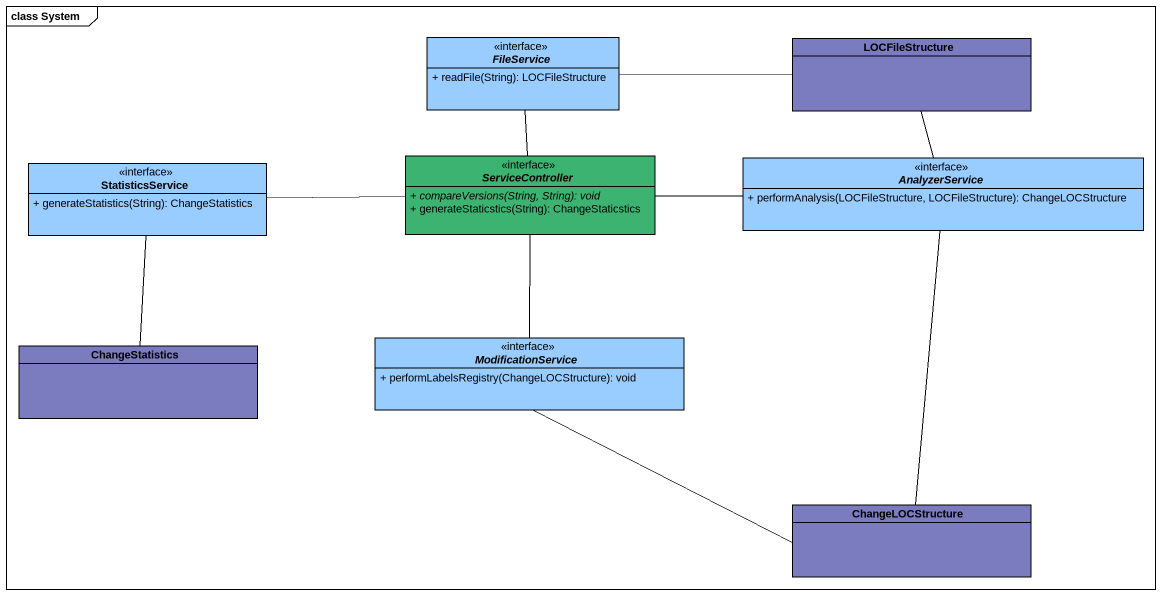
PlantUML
@startuml
mainframe class System
hide circle
hide empty members
skinparam classAttributeIconSize 0
abstract class FileService <<interface>> #99CCFF {
  + readFile(String): LOCFileStructure
}
class LOCFileStructure #7B7BC0
class StatisticsService <<interface>> #99CCFF {
  + generateStatistics(String): ChangeStatistics
}
abstract class ServiceController <<interface>> #3CB371 {
  {abstract} + compareVersions(String, String): void
  + generateStaticstics(String): ChangeStaticstics
}
abstract class AnalyzerService <<interface>> #99CCFF {
  + performAnalysis(LOCFileStructure, LOCFileStructure): ChangeLOCStructure
}
class ChangeStatistics #7B7BC0
abstract class ModificationService <<interface>> #99CCFF {
  + performLabelsRegistry(ChangeLOCStructure): void
}
class ChangeLOCStructure #7B7BC0
FileService -right- LOCFileStructure
StatisticsService -- ChangeStatistics
ServiceController -up- FileService
ServiceController -left- StatisticsService
ServiceController -right- AnalyzerService
AnalyzerService -up- LOCFileStructure
AnalyzerService -- ChangeLOCStructure
ModificationService -up- ServiceController
ModificationService -right- ChangeLOCStructure
@enduml
